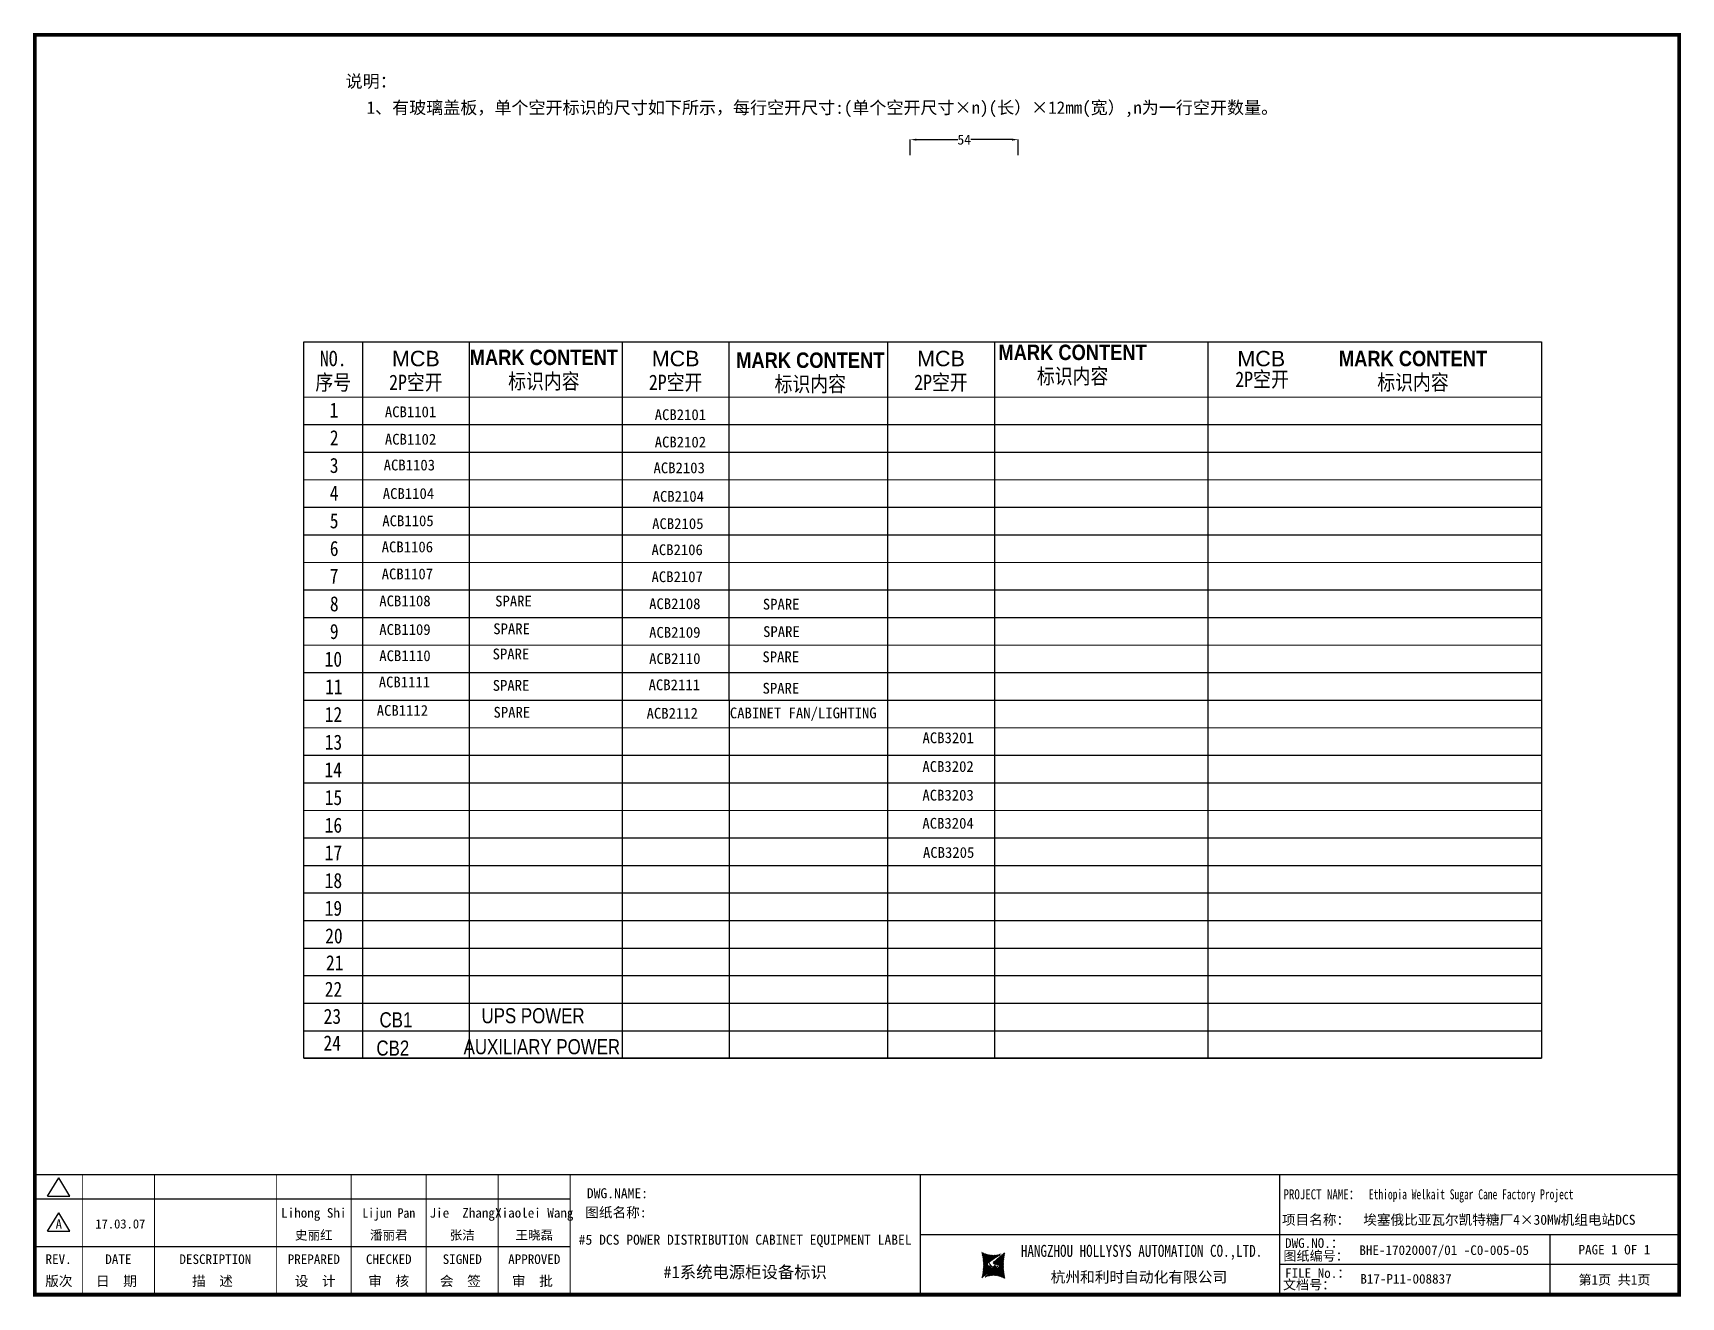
# Model space of a CAD drawing. Extents: x 81444 to 119867, y -54538 to -29386.
# Drawn here: x 106090 to 110215, y -54507 to -51345 of the extents above; entities that cross this region are included whole.
import ezdxf
from ezdxf.enums import TextEntityAlignment as Align
from ezdxf.lldxf.tags import DXFTag

# ---------------------------------------------------------------- set-up
doc = ezdxf.new("R2010")
doc.units = 0
doc.header["$LTSCALE"] = 100
doc.header["$MEASUREMENT"] = 0
for name, color, linetype in [('t', 1, 'Continuous'), ('YLT_GridLine', 7, 'Continuous'), ('YLT_GridText', 7, 'Continuous'), ('标准图框及表格', 7, 'Continuous')]:
    doc.layers.add(name, color=color, linetype=linetype)
doc.layers.add('细实线', color=7, linetype='Continuous', lineweight=20)
doc.styles.add('HZ', font='arial.ttf', dxfattribs={"width": 0.7})
doc.styles.get("Standard").update_dxf_attribs({"font": ''})
doc.styles.add('WMF_6_宋体_0', font='')
doc.styles.add('YLT_Grid', font='', dxfattribs={"width": 0.85})
doc.styles.get('Standard').set_extended_font_data('SimSun')
doc.styles.get('WMF_6_宋体_0').set_extended_font_data('宋体')
doc.styles.get('YLT_Grid').set_extended_font_data('宋体')
tags = doc.linetypes.add('CENTER', pattern=[2, 1.25, -0.25, 0.25, -0.25]).pattern_tags.tags
tags[10:11] = [DXFTag(74, 4), DXFTag(75, 0), DXFTag(340, '0'), DXFTag(46, 1.0), DXFTag(50, 0.0), DXFTag(44, 0.0), DXFTag(45, 0.0)]
tags[8:9] = [DXFTag(74, 4), DXFTag(75, 0), DXFTag(340, '0'), DXFTag(46, 1.0), DXFTag(50, 0.0), DXFTag(44, 0.0), DXFTag(45, 0.0)]
tags[6:7] = [DXFTag(74, 4), DXFTag(75, 0), DXFTag(340, '0'), DXFTag(46, 1.0), DXFTag(50, 0.0), DXFTag(44, 0.0), DXFTag(45, 0.0)]
tags[4:5] = [DXFTag(74, 4), DXFTag(75, 0), DXFTag(340, '0'), DXFTag(46, 1.0), DXFTag(50, 0.0), DXFTag(44, 0.0), DXFTag(45, 0.0)]
doc.dimstyles.new('STANDARD$0', dxfattribs={"dimtxt": 25, "dimasz": 15, "dimexe": 0.18, "dimexo": 0.0625, "dimgap": 0.09, "dimtad": 0, "dimdec": 0, "dimzin": 0, "dimdsep": 46, "dimtxsty": 'Standard', "dimcen": 0.09, "dimadec": 0, "dimazin": 0, "dimtfac": 1, "dimtdec": 0, "dimtofl": 0, "dimtmove": 0, "dimatfit": 3, "dimfxl": 0, "dimtolj": 1, "dimtzin": 0, "dimarcsym": 0})
pattern_1 = [(45, (0, 0), (-0.736262898216564, 0.7362628982165641), [])]

# ---------------------------------------------------------------- blocks, each defined once
blk = doc.blocks.new('图框')
at = {"layer": '标准图框及表格'}
h = blk.add_hatch(dxfattribs=at)
h.set_pattern_fill('ANSI31', color=5, scale=8.329863809039892, style=0)
h.set_pattern_definition(pattern_1)
edge = h.paths.add_edge_path()
edge.add_arc((2399.257256036391, -2998.153851416566), 55.18534773488954, 238.1092081981581, 291.6531626184834)
edge.add_line((2419.619937407027, -3049.445018414634), (2388.525499730735, -3070.242821799802))
edge.add_arc((2238.907377712399, -3078.328790578547), 135.3602868968974, 346.3915348661821, 374.2500326978034)
edge.add_line((2370.467593623529, -3110.177132109857), (2397.50623789792, -3087.85242802291))
edge.add_line((2391.339199201146, -3080.281448750429), (2396.143986595598, -3080.898839897796))
edge.add_spline(control_points=[(2397.470018868538, -3087.887634953957), (2398.35948137939, -3087.023080631327), (2399.970992452319, -3085.456697735681), (2399.869182150054, -3081.252294174519), (2397.426500162081, -3081.012803431273), (2396.121921064187, -3080.884897048199)], knot_values=[0, 0, 0, 0, 6.844331067525468, 12.40042740766005, 18.76924275352248, 18.76924275352248, 18.76924275352248, 18.76924275352248], weights=[1, 1, 1, 1, 1, 1], degree=3, periodic=0)
edge.add_spline(control_points=[(2388.515363058686, -3070.265433304907), (2387.789374929038, -3070.86905758363), (2386.478198365832, -3071.959237952229), (2385.544096281083, -3073.38263759949), (2385.127199159644, -3074.017912079413)], knot_values=[0, 0, 0, 0, 5.253673658024614, 9.488438564008057, 9.488438564008057, 9.488438564008057, 9.488438564008057], weights=[1, 1, 1, 1, 1], degree=3, periodic=0)
edge.add_spline(control_points=[(2386.272665588534, -3072.281716856574), (2385.721471206634, -3072.905523096015), (2384.632427465753, -3074.386714445929), (2384.912828655535, -3077.72895088909), (2387.858851342782, -3079.895552619193), (2390.185443934519, -3080.145534927004), (2391.314573401905, -3080.266855002868)], knot_values=[10.66597461496156, 10.66597461496156, 10.66597461496156, 10.66597461496156, 18.97770399508879, 28.89455822145742, 41.119553648298, 52.64692538081317, 52.64692538081317, 52.64692538081317, 52.64692538081317], weights=[1, 1, 1, 1, 1, 1, 1], degree=3, periodic=0)
h = blk.add_hatch(dxfattribs=at)
h.set_pattern_fill('ANSI31', color=3, scale=8.329863809039892, style=0)
h.set_pattern_definition(pattern_1)
edge = h.paths.add_edge_path()
edge.add_line((2402.469732125144, -3075.776359090531), (2407.706041465404, -3076.440586092609))
edge.add_spline(control_points=[(2401.044493204623, -3068.769946203269), (2400.155030693568, -3069.634500525768), (2398.543519620813, -3071.200883421574), (2398.645329922932, -3075.40528698259), (2401.088011911052, -3075.644777725895), (2402.392591008975, -3075.772684108895)], knot_values=[0, 0, 0, 0, 6.844331067526932, 12.40042740766158, 18.76924275352342, 18.76924275352342, 18.76924275352342, 18.76924275352342], weights=[1, 1, 1, 1, 1, 1], degree=3, periodic=0)
edge.add_line((2428.046918449632, -3046.480449047325), (2401.008274175249, -3068.805153134272))
edge.add_spline(control_points=[(2412.625169549749, -3083.918607966574), (2413.015644598316, -3083.422785431954), (2413.86377905187, -3082.052674005965), (2413.601683417044, -3078.928630268005), (2410.655660730175, -3076.762028538062), (2408.329068138031, -3076.512046230251), (2407.199938671052, -3076.390726154226)], knot_values=[12.65408913243743, 12.65408913243743, 12.65408913243743, 12.65408913243743, 18.97770399508879, 28.89455822145742, 41.119553648298, 52.64692538081317, 52.64692538081317, 52.64692538081317, 52.64692538081317], weights=[1, 1, 1, 1, 1, 1, 1], degree=3, periodic=0)
edge.add_line((2411.626283690712, -3084.975693399283), (2412.781242849298, -3083.732051979769))
edge.add_line((2410.021343801694, -3086.399138189481), (2411.626283690712, -3084.975693399414))
edge.add_line((2378.894574665755, -3107.212562742519), (2409.989012342048, -3086.414759357351))
edge.add_arc((2399.257256036391, -3158.503729740543), 55.18534773488965, 58.10920819815809, 111.6531626184834)
edge.add_arc((2559.607134360383, -3078.328790578547), 135.360286896897, 166.3915348661823, 194.2500326978024)
at = {"color": 7}
for p, q in [((2215.642035047145, -2851.581424744189), (2215.642035047145, -3151.581424744189)), ((3115.642035047145, -2851.581424744189), (3115.642035047145, -3151.581424744189)), ((0, -2911.581424744189), (1340.158172602998, -2911.581424744189)), ((2215.642035047145, -3001.581424744189), (3115.642035047145, -3001.581424744189)), ((3115.642035047145, -3001.581424744189), (4115.642035047145, -3001.581424744189)), ((3791.785572043125, -3001.581424744189), (3791.785572043125, -3151.581424744189)), ((0, -3031.581424744189), (1340.158172602998, -3031.581424744189)), ((4115.642035047145, -3076.581424744189), (3115.642035047145, -3076.581424744189))]:
    blk.add_line(p, q, dxfattribs=at)
at = {"color": 7, "const_width": 3}
blk.add_lwpolyline([(4115.642035047145, -2851.581424744189), (0, -2851.581424744189)], dxfattribs=at)
at = {"layer": 't', "color": 7}
for p, q in [((31.94938321653171, -2904.992613363662), (59.89920926059131, -2859.122325316828)), ((87.8490353046218, -2904.992613363662), (59.89920926059131, -2859.122325316828)), ((31.94938321653171, -2904.992613363662), (87.8490353046218, -2904.992613363662)), ((31.94938321653171, -2992.977239491032), (59.89920926059131, -2947.106951444141)), ((87.8490353046218, -2992.977239491032), (59.89920926059131, -2947.106951444141)), ((31.94938321653171, -2992.977239491032), (87.8490353046218, -2992.977239491032))]:
    blk.add_line(p, q, dxfattribs=at)
at = {"layer": 't', "color": 7, "const_width": 9.61519705431492}
blk.add_lwpolyline([(4115.642035047145, -3151.581424744189), (4115.642035047145, 0), (0, 0), (0, -3151.581424744189)], close=True, dxfattribs=at)
at = {"layer": 't', "color": 7, "const_width": 2.40379926357873}
for points in [[(118.7653193609731, -2852.783324375967), (118.7653193609731, -3151.581424744189)], [(299.0502641293569, -2852.783324375967), (299.0502641293569, -3151.581424744189)], [(604.3883150879992, -2852.783324375967), (604.3883150879992, -3156.41304604568)], [(791.9882990770857, -2852.783324375967), (791.9882990770857, -3156.41304604568)], [(979.588283066143, -2852.783324375967), (979.588283066143, -3156.41304604568)], [(1159.873227834585, -2852.783324375967), (1159.873227834585, -3156.41304604568)], [(1340.158172602998, -2852.783324375967), (1340.158172602998, -3156.41304604568)]]:
    blk.add_lwpolyline(points, dxfattribs=at)
at = {"color": 7, "linetype": 'CENTER'}
for s, height, p in [('图纸编号：', 24, (3125.2212882557, -3066.664538382978)), ('杭州和利时自动化有限公司', 27, (2542.549152440595, -3121.114498389041)), ('文档号：', 24, (3124.032392707933, -3138.728717091954))]:
    blk.add_text(s, height=height, dxfattribs=at).set_placement(p)
at = {"color": 7, "flags": 8}
for tag, p, height in [('DWG.NAME:', (1381.636459220965, -2910.37952511241), 25), ('PROJECTNAME:', (3125.480185663539, -2912.807924402037), 24), ('PROJECTNAME：', (3339.10867075545, -2913.108539231762), 25), ('DWG.NO.:', (3128.186172261583, -3030.402470643486), 24), ('图纸编号', (3315.362718925957, -3052.404678158069), 24), ('FILENO.:', (3128.672545599984, -3106.104124450346), 24), ('文档号', (3317.726365529132, -3124.132485953713), 24)]:
    blk.add_attdef(tag, p, '', height=height, dxfattribs=at)
for tag, height, p in [('A', 23, (59.89920926059131, -2974.881554149018)), ('设计时间', 23, (213.8658221408186, -2974.881554149018)), ('RENLIU', 24, (698.1883070825425, -2950.380597809435)), ('SHUFENWANG', 24, (885.7882910716289, -2950.380597809435)), ('FANGHOU', 24, (1069.730755450379, -2950.380597809435)), ('DANDANLI', 24, (1250.015700218792, -2950.380597809435)), ('刘仁', 23, (698.1883070825425, -3002.188376027443)), ('王姝芬', 23, (885.7882910716289, -3002.188376027443)), ('侯方', 23, (1069.730755450379, -3002.188376027443)), ('李丹丹', 23, (1250.015700218792, -3002.188376027443)), ('#10STATIONONTROLCABINETCOVER', 30, (1777.900103825072, -3017.182374560078)), ('REV.', 24, (59.38265968048654, -3063.048954873535)), ('DATE', 24, (208.907791745165, -3063.048954873535)), ('DESCRIPTION', 24, (451.7192896086781, -3063.048954873535)), ('PREPARED', 24, (698.1883070825425, -3063.048954873535)), ('CHECKED', 24, (885.7882910716144, -3063.048954873535)), ('SIGNED', 24, (1069.730755450364, -3063.048954873535)), ('APPROVED', 24, (1250.015700218792, -3063.048954873535)), ('PAGEXOFX', 24, (3953.713803545135, -3039.081424744189)), ('图纸名称', 30, (1777.900103825072, -3094.695064044037)), ('第几页共几页', 24, (3953.713803545135, -3114.081424744189))]:
    blk.add_attdef(tag, text='', height=height, dxfattribs=at).set_placement(p, align=Align.MIDDLE)
for tag, p in [('图纸名称:', (1377.81237181677, -2965.923337057193)), ('项目名称：', (3121.562334825969, -2984.305160940257)), ('项目名称：', (3325.036680579346, -2984.305160940257))]:
    blk.add_attdef(tag, text='', height=25, dxfattribs=at).set_placement(p, align=Align.BOTTOM_LEFT)
at = {"color": 7, "width": 0.8, "flags": 8}
blk.add_attdef('HANGZHOUHOLLYSYSAUTOMATIONCO.,LTD.', text='', height=24, dxfattribs=at).set_placement((2770.082304289484, -3045.714803244191), align=Align.MIDDLE)
at = {"layer": 't', "color": 7}
for s, p in [('版次', (59.89920926059131, -3117.600441270843)), ('日  期', (204.1999693705875, -3117.600441270843)), ('描  述', (444.4895954714448, -3117.600441270843)), ('设  计', (701.4970341851513, -3117.600441270843)), ('审  核', (885.5947788425256, -3117.600441270843)), ('会  签', (1065.022933075787, -3117.600441270843)), ('审  批', (1245.3078778442, -3117.600441270843))]:
    blk.add_text(s, height=25, dxfattribs=at).set_placement(p, align=Align.MIDDLE_CENTER)
at = {"layer": '标准图框及表格', "color": 5, "style": 'HZ'}
for s, p in [('pgqh', (2373.884875617339, -3059.677228196226)), ('hollilas', (2374.051901626051, -3085.968484618272))]:
    blk.add_text(s, height=5.205656721233694, dxfattribs=at).set_placement(p)
at = {"layer": '标准图框及表格', "color": 3, "style": 'HZ'}
for s, height, p in [('auto', 8.676094535389492, (2400.907127263781, -3074.200036411981)), ('hollysys', 4.338047267694746, (2402.5381050141, -3099.731461394062))]:
    blk.add_text(s, height=height, dxfattribs=at).set_placement(p)
blk = doc.blocks.new('*D182')
at = {"layer": 'Defpoints', "color": 0}
for p in [(108555.9050164149, -51611.74222239305), (108285.9050164149, -51650.45877948414), (108555.9050164149, -51650.39627948414)]:
    blk.add_point(p, dxfattribs=at)
at = {"layer": '细实线', "color": 0, "lineweight": -2}
for p, q in [((108285.9050164149, -51650.39627948414), (108285.9050164149, -51611.56222239305)), ((108300.9050164149, -51611.74222239305), (108404.7039053038, -51611.74222239305)), ((108540.9050164149, -51611.74222239305), (108437.106127526, -51611.74222239305)), ((108555.9050164149, -51650.33377948414), (108555.9050164149, -51611.56222239305))]:
    blk.add_line(p, q, dxfattribs=at)
at = {"layer": '细实线', "color": 0}
for points in [[(108300.9050164149, -51609.24222239305), (108300.9050164149, -51614.24222239305), (108285.9050164149, -51611.74222239305)], [(108540.9050164149, -51614.24222239305), (108540.9050164149, -51609.24222239305), (108555.9050164149, -51611.74222239305)]]:
    blk.add_solid(points, dxfattribs=at)
at = {"layer": '细实线', "color": 0, "insert": (108420.9050164149, -51611.74222239305), "char_height": 25, "attachment_point": 5}
blk.add_mtext('\\A1;{\\fsimsun|b0|i0|c134|p2;54}', dxfattribs=at)
blk = doc.blocks.new('空开标识')
at = {"layer": 'YLT_GridText', "style": 'YLT_Grid', "width": 0.85}
blk.add_attdef('A路1', text='', height=28, dxfattribs=at).set_placement((38.7147169765085, 3.477287093177438), align=Align.CENTER)
blk = doc.blocks.new('空开12')
at = {"layer": 'YLT_GridText', "style": 'YLT_Grid', "width": 0.8}
blk.add_attdef('KA1', text='', height=28, dxfattribs=at).set_placement((31.39270106703043, 0.8407768793404102), align=Align.CENTER)

msp = doc.modelspace()

# ---------------------------------------------------------------- linework, layer by layer
at = {"layer": 'YLT_GridLine', "color": 7, "lineweight": 25}
for p, q in [((106914.7571860448, -52117.65820995941), (106914.7736531627, -53909.94195323491)), ((107181.8755060448, -52117.65820995941), (107181.8755060448, -53909.95471444575)), ((107565.0028873435, -52117.64208692528), (107565.0028873435, -53909.97301895858)), ((107832.1212073434, -52117.64208692528), (107832.1376744001, -53909.9857817429)), ((108229.1621381923, -52117.66108993212), (108229.1917789239, -53910.00475162682)), ((108229.1621383856, -52117.67097466244), (108229.1917793656, -53634.31368033292)), ((108496.2804583856, -52117.67097466244), (108496.3154873225, -53910.01751388184)), ((109030.8507242876, -52117.7658001561), (109030.8671945186, -53910.04305292984)), ((106768.2696526746, -52255.52471377625), (109865.8643668886, -52255.6727062324)), ((106768.2696526746, -52324.45847377624), (109865.8643668886, -52324.60646623239)), ((106768.2696526746, -52393.39223377623), (109865.8643668886, -52393.54022623238)), ((106768.2696526746, -52462.32599377622), (109865.8643668886, -52462.47398623236)), ((106768.2696526746, -52531.2597537762), (109865.8643668886, -52531.40774623235)), ((106768.2696526746, -52600.19351377619), (109865.8643668886, -52600.34150623234)), ((106768.2696526746, -52669.12727377619), (109865.8643668886, -52669.27526623233)), ((106768.2696526746, -52738.06103377618), (109865.8643668886, -52738.20902623232)), ((106768.2696526746, -52806.99479377616), (109865.8643668886, -52807.14278623232)), ((106768.2696526746, -52875.92855377616), (109865.8643668886, -52876.0765462323)), ((106768.2696526746, -52944.86231377615), (109865.8643668886, -52945.01030623229)), ((106768.2696526746, -53013.79607377613), (109865.8643668886, -53013.94406623228)), ((106768.2696526746, -53082.72983377613), (109865.8643668886, -53082.87782623227)), ((106768.2696526746, -53151.66359377612), (109865.8643668886, -53151.81158623226)), ((106768.2696526746, -53220.59735377609), (109865.8643668886, -53220.74534623224)), ((106768.2696526746, -53289.53111377609), (109865.8643668886, -53289.67910623224)), ((106768.2696526746, -53358.46487377608), (109865.8643668886, -53358.61286623223)), ((106768.2696526746, -53427.39863377607), (109865.8643668886, -53427.54662623222)), ((106768.2696526746, -53496.33239377606), (109865.8643668886, -53496.48038623221)), ((106768.2696526746, -53565.26615377605), (109865.8643668886, -53565.4141462322)), ((106768.2427065003, -53634.19991248864), (109865.8374207142, -53634.34790494479)), ((106768.2696526746, -53634.19991377604), (109865.8643668886, -53634.34790623219)), ((106768.2157603259, -53703.13367120124), (109865.8104745399, -53703.28166365739)), ((106768.2427065003, -53703.13367248864), (109865.8374207142, -53703.28166494479)), ((106768.1888141515, -53772.06742991384), (109865.7835283655, -53772.21542236999)), ((106768.2157603259, -53772.06743120123), (109865.8104745399, -53772.21542365738)), ((106768.1618679772, -53841.00118862644), (109865.7565821912, -53841.14918108259)), ((106768.1888141515, -53841.00118991383), (109865.7835283655, -53841.14918236998)), ((106768.1618679772, -53909.93494862643), (109865.7565821912, -53910.08294108258))]:
    msp.add_line(p, q, dxfattribs=at)
msp.add_lwpolyline([(106768.2696526746, -52117.65770178917), (109865.8643668886, -52117.80569424532), (109865.8511932137, -53910.08294560277), (106768.2992934674, -53909.93495519216)], close=True, dxfattribs=at)

# ---------------------------------------------------------------- block references
at = {"color": 1}
ref = msp.add_blockref('图框', (106094.7026347316, -51349.66810316486), dxfattribs=at)
ref.add_attrib('第几页共几页', '第1页 共1页', dxfattribs={"color": 7, "height": 24, "flags": 8}).set_placement((110048.4164382767, -54463.74952790905), align=Align.MIDDLE)
ref.add_attrib('图纸编号', 'BHE-17020007/01 -C0-005-05', (109410.0653536576, -54402.07278132293), dxfattribs={"color": 7, "height": 24, "flags": 8})
ref.add_attrib('文档号', 'B17-P11-008837', (109412.4290002608, -54473.80058911857), dxfattribs={"color": 7, "height": 24, "flags": 8})
ref.add_attrib('图纸名称', '#1系统电源柜设备标识', dxfattribs={"color": 7, "height": 30, "flags": 8}).set_placement((107872.6027385567, -54444.3631672089), align=Align.MIDDLE)
ref.add_attrib('刘仁', '史丽红', dxfattribs={"color": 7, "height": 23, "flags": 8}).set_placement((106792.8909418142, -54351.85647919231), align=Align.MIDDLE)
ref.add_attrib('王姝芬', '潘丽君', dxfattribs={"color": 7, "height": 23, "flags": 8}).set_placement((106980.4909258032, -54351.85647919231), align=Align.MIDDLE)
ref.add_attrib('侯方', '张洁', dxfattribs={"color": 7, "height": 23, "flags": 8}).set_placement((107164.433390182, -54351.85647919231), align=Align.MIDDLE)
ref.add_attrib('李丹丹', '王晓磊', dxfattribs={"color": 7, "height": 23, "flags": 8}).set_placement((107344.7183349504, -54351.85647919231), align=Align.MIDDLE)
ref.add_attrib('设计时间', '17.03.07', dxfattribs={"color": 7, "height": 23, "flags": 8}).set_placement((106308.5684568725, -54324.54965731388), align=Align.MIDDLE)
ref.add_attrib('A', 'A', dxfattribs={"color": 7, "height": 23, "flags": 8}).set_placement((106154.6018439922, -54324.54965731388), align=Align.MIDDLE)
ref.add_attrib('REV.', 'REV.', dxfattribs={"color": 7, "height": 24, "flags": 8}).set_placement((106154.0852944121, -54412.7170580384), align=Align.MIDDLE)
ref.add_attrib('DATE', 'DATE', dxfattribs={"color": 7, "height": 24, "flags": 8}).set_placement((106303.6104264768, -54412.7170580384), align=Align.MIDDLE)
ref.add_attrib('DESCRIBE', 'DESCRIPTION', dxfattribs={"color": 7, "height": 24, "flags": 8}).set_placement((106546.4219243403, -54412.7170580384), align=Align.MIDDLE)
ref.add_attrib('PREPARE', 'PREPARED', dxfattribs={"color": 7, "height": 24, "flags": 8}).set_placement((106792.8909418142, -54412.7170580384), align=Align.MIDDLE)
ref.add_attrib('VERIFY', 'CHECKED', dxfattribs={"color": 7, "height": 24, "flags": 8}).set_placement((106980.4909258032, -54412.7170580384), align=Align.MIDDLE)
ref.add_attrib('SIGN', 'SIGNED', dxfattribs={"color": 7, "height": 24, "flags": 8}).set_placement((107164.433390182, -54412.7170580384), align=Align.MIDDLE)
ref.add_attrib('APPROVER', 'APPROVED', dxfattribs={"color": 7, "height": 24, "flags": 8}).set_placement((107344.7183349504, -54412.7170580384), align=Align.MIDDLE)
ref.add_attrib('RENLIU', 'Lihong Shi', dxfattribs={"color": 7, "height": 24, "flags": 8}).set_placement((106792.8909418142, -54300.0487009743), align=Align.MIDDLE)
ref.add_attrib('SHUFENWANG', 'Lijun Pan', dxfattribs={"color": 7, "height": 24, "width": 0.9, "flags": 8}).set_placement((106980.4909258032, -54300.0487009743), align=Align.MIDDLE)
ref.add_attrib('FANGHOU', 'Jie  Zhang', dxfattribs={"color": 7, "height": 24, "flags": 8}).set_placement((107164.433390182, -54300.0487009743), align=Align.MIDDLE)
ref.add_attrib('DANDANLI', 'Xiaolei Wang', dxfattribs={"color": 7, "height": 24, "flags": 8}).set_placement((107344.7183349504, -54300.0487009743), align=Align.MIDDLE)
ref.add_attrib('DWG.NAME:', 'DWG.NAME:', (107476.3390939526, -54260.04762827727), dxfattribs={"color": 7, "height": 25, "flags": 8})
ref.add_attrib('#10STATIONONTROLCABINETCOVER', '#5 DCS POWER DISTRIBUTION CABINET EQUIPMENT LABEL', dxfattribs={"color": 7, "height": 25, "flags": 8}).set_placement((107872.6027385567, -54366.85047772494), align=Align.MIDDLE)
ref.add_attrib('图纸名称:', '图纸名称:', dxfattribs={"color": 7, "height": 25, "flags": 8}).set_placement((107472.5150065484, -54315.59144022206), align=Align.BOTTOM_LEFT)
ref.add_attrib('HANGZHOUHOLLYSYSAUTOMATIONCO.,LTD', 'HANGZHOU HOLLYSYS AUTOMATION CO.,LTD.', dxfattribs={"color": 7, "height": 30, "width": 0.8, "flags": 8}).set_placement((108864.7849390211, -54395.38290640905), align=Align.MIDDLE)
ref.add_attrib('PROJECTNAME：', 'PROJECT NAME：', (109220.0890569618, -54262.77664239662), dxfattribs={"color": 7, "height": 25, "width": 0.8, "flags": 8})
ref.add_attrib('项目名称：', '项目名称：', dxfattribs={"color": 7, "height": 25, "flags": 8}).set_placement((109216.2649695576, -54333.97326410512), align=Align.BOTTOM_LEFT)
ref.add_attrib('PROJECTNAME：', 'Ethiopia Welkait Sugar Cane Factory Project', (109433.811305487, -54262.77664239662), dxfattribs={"color": 7, "height": 25, "width": 0.7, "flags": 8})
ref.add_attrib('项目名称：', '埃塞俄比亚瓦尔凯特糖厂4×30MW机组电站DCS', dxfattribs={"color": 7, "height": 25, "flags": 8}).set_placement((109419.7393153109, -54333.97326410512), align=Align.BOTTOM_LEFT)
ref.add_attrib('PAGEXOFX', 'PAGE 1 OF 1', dxfattribs={"color": 7, "height": 24, "flags": 8}).set_placement((110048.4164382767, -54388.74952790905), align=Align.MIDDLE)
ref.add_attrib('DWG.NO.：', 'DWG.NO.：', (109224.0776833516, -54384.25664946438), dxfattribs={"color": 7, "height": 24, "flags": 8})
ref.add_attrib('FILENO.：', 'FILE No.：', (109224.0776833516, -54459.25664946438), dxfattribs={"color": 7, "height": 24, "flags": 8})
at = {"layer": '细实线'}
ref = msp.add_blockref('空开标识', (107289.4314151353, -53827.08893702203), dxfattribs=dict(at, xscale=1.348704000001308, yscale=1.348703999999834, zscale=1.348704))
ref.add_attrib('A路1', 'UPS POWER', dxfattribs={"layer": 'YLT_GridText', "height": 37.763712, "style": 'HZ', "width": 0.8}).set_placement((107341.6461087804, -53822.39910601031), align=Align.CENTER)
ref = msp.add_blockref('空开12', (106956.0947401888, -53833.79517284583), dxfattribs=dict(at, xscale=1.348704000001308, yscale=1.348703999999834, zscale=1.348704))
ref.add_attrib('KA1', 'CB1', dxfattribs={"layer": 'YLT_GridText', "height": 37.763712, "style": 'HZ', "width": 0.8}).set_placement((106998.4342016887, -53832.66121370556), align=Align.CENTER)
ref = msp.add_blockref('空开12', (106948.2923775324, -53904.49147019263), dxfattribs=dict(at, xscale=1.348704000001308, yscale=1.348703999999834, zscale=1.348704))
ref.add_attrib('KA1', 'CB2', dxfattribs={"layer": 'YLT_GridText', "height": 37.763712, "style": 'HZ', "width": 0.8}).set_placement((106990.6318390324, -53903.35751105236), align=Align.CENTER)
ref = msp.add_blockref('空开标识', (107311.457926934, -53904.59788661553), dxfattribs=dict(at, xscale=1.348704000001308, yscale=1.348703999999834, zscale=1.348704))
ref.add_attrib('A路1', 'AUXILIARY POWER', dxfattribs={"layer": 'YLT_GridText', "height": 37.763712, "style": 'HZ', "width": 0.8}).set_placement((107363.6726205791, -53899.90805560382), align=Align.CENTER)

# ---------------------------------------------------------------- texts
at = {"layer": 'YLT_GridText', "style": 'YLT_Grid', "width": 0.85}
for s, p in [('1', (106832.5250974414, -52307.16791047744)), ('2', (106833.0600833614, -52376.40138247744)), ('3', (106832.8817547214, -52445.63485447744)), ('4', (106832.7925904014, -52514.86832647744)), ('5', (106832.8817547214, -52584.10179847744)), ('6', (106832.9709190413, -52653.33527047744)), ('7', (106832.7034260814, -52722.56874247744)), ('8', (106833.1492476813, -52791.80221447744)), ('9', (106833.0600833614, -52861.03568647744)), ('10', (106819.9529283213, -52930.26915847744)), ('11', (106821.1120644814, -52999.50263047744)), ('12', (106820.2204212814, -53068.73610247744)), ('13', (106820.2204212814, -53137.96957447744)), ('14', (106819.5962710414, -53207.20304647744)), ('15', (106820.2204212814, -53276.43651847745)), ('16', (106820.0420926413, -53345.66999047744)), ('17', (106820.1312569613, -53414.90346247745)), ('18', (106820.1312569613, -53484.13693447745)), ('19', (106820.0420926413, -53553.37040647745)), ('20', (106821.3795574414, -53622.60387847746)), ('21', (106823.3519724872, -53689.92532734122)), ('22', (106820.2145587022, -53756.12496738489)), ('23', (106817.441799735, -53823.83930600989)), ('24', (106817.1310301245, -53890.61823112013))]:
    msp.add_text(s, height=37.763712, dxfattribs=at).set_placement(p)
at = {"layer": 'YLT_GridText', "attachment_point": 5, "style": 'YLT_Grid'}
for s, insert, char_height, width in [('NO.', (106841.5117726746, -52159.6011048325), 38.5344, 117.7618399999974), ('{\\fArial|b0|i0|c0|p2;\\W1;MCB}', (107048.3130526746, -52159.6011048325), 38.53440000000001, 480.9008504267226), ('{\\fArial|b1|i0|c0|p2;MARK\\fArial|b1|i0|c134|p2; \\fArial|b1|i0|c0|p2;CONTENT}', (107368.6837650467, -52156.71238942521), 38.53440000000001, 761.1435999999999), ('{\\fArial|b0|i0|c0|p2;\\W1;MCB}', (107698.5587539733, -52159.58498179838), 38.53440000000001, 480.9008504267226), ('\\pxt4;{\\T0.85;\\fArial|b0|i0|c0|p2;\\W1;\\T1;MCB}', (108362.7180050154, -52159.61386953553), 38.5344, 480.9008504267226), ('{\\fArial|b1|i0|c0|p2;MARK\\fArial|b1|i0|c134|p2; \\fArial|b1|i0|c0|p2;CONTENT}', (108692.1959512063, -52144.13449664392), 38.53440000000001, 761.1435999999999), ('\\pxt4;{\\T0.85;\\fArial|b0|i0|c0|p2;\\W1;\\T1;MCB}', (109164.4065911107, -52159.71857975951), 38.5344, 480.9008504267226), ('{\\fArial|b1|i0|c0|p2;MARK\\fArial|b1|i0|c134|p2; \\fArial|b1|i0|c0|p2;CONTENT}', (109544.333691425, -52159.6011048325), 38.53440000000001, 761.1435999999999), ('{\\fArial|b1|i0|c0|p2;MARK\\fArial|b1|i0|c134|p2; \\fArial|b1|i0|c0|p2;CONTENT}', (108035.6703848617, -52163.74641639517), 38.53440000000001, 761.1435999999999), ('标识内容', (108692.1959512063, -52205.59122558768), 38.5344, 761.1435999999999), ('序号', (106841.5117726746, -52221.05783377626), 38.5344, 117.7618399999974), ('2P空开', (107048.3130526746, -52221.05783377626), 38.5344, 238.3959200000052), ('标识内容', (107368.6837650467, -52218.16911836897), 38.5344, 761.1435999999999), ('2P空开', (107698.5587539733, -52221.04171074213), 38.5344, 238.3959200000052), ('标识内容', (108035.6703848617, -52225.20314533892), 38.5344, 761.1435999999999), ('2P空开', (108362.7180050154, -52221.07059847929), 38.5344, 238.3959200000052), ('2P空开', (109166.4187171039, -52213.38098131469), 38.5344, 238.3959200000052), ('标识内容', (109544.333691425, -52221.05783377626), 38.5344, 761.1435999999999)]:
    msp.add_mtext(s, dxfattribs=dict(at, insert=insert, char_height=char_height, width=width))
at = {"layer": '细实线', "color": 7, "style": 'WMF_6_宋体_0'}
for s, height, p in [('说明：', 31.2807432747123, (106872.4166953358, -51481.33170682703)), ('1、有玻璃盖板，单个空开标识的尺寸如下所示，每行空开尺寸:(单个空开尺寸×n)(长）×12mm(宽）,n为一行空开数量。', 31.2807432747123, (106924.9147938318, -51547.1398053231)), ('ACB1101', 27, (106970.7385158661, -52306.19986410903)), ('ACB2101', 27, (107646.1725170895, -52313.28621547751)), ('ACB1102', 27, (106970.7385158661, -52374.71200528111)), ('ACB2102', 27, (107646.1725170895, -52381.79835664959)), ('ACB1103', 27, (106967.7587428668, -52439.25401697161)), ('ACB2103', 27, (107643.1927440902, -52446.34036834009)), ('ACB1104', 27, (106965.548763385, -52510.60368590016)), ('ACB2104', 27, (107640.9827646084, -52517.69003726864)), ('ACB1105', 27, (106964.346537559, -52578.83272521713)), ('ACB2105', 27, (107639.7805387825, -52585.91907658561)), ('ACB1106', 27, (106962.7589443253, -52644.09288684343)), ('ACB2106', 27, (107638.1929455488, -52651.17923821191)), ('ACB1107', 27, (106962.7589443253, -52711.67139423803)), ('ACB2107', 27, (107638.1929455488, -52718.75774560651)), ('ACB1108', 27, (106956.7741715399, -52779.2500959372)), ('SPARE', 27, (107246.7502816536, -52779.60482834409)), ('ACB2108', 27, (107632.2081727634, -52786.33644730568)), ('SPARE', 27, (107916.7613146523, -52787.46619962491)), ('ACB1109', 27, (106956.7741715399, -52850.81573446903)), ('SPARE', 27, (107242.0281242499, -52848.97422798963)), ('ACB2109', 27, (107632.2081727634, -52857.90208583751)), ('SPARE', 27, (107917.4621254734, -52856.06057935811)), ('SPARE', 27, (107240.4019694277, -52912.04905589492)), ('ACB1110', 27, (106956.7741715399, -52916.40077344731)), ('ACB2110', 27, (107632.2081727634, -52923.48712481579)), ('SPARE', 27, (107915.8359706511, -52919.13540726341)), ('ACB1111', 27, (106955.4682511788, -52982.13009814748)), ('SPARE', 27, (107240.6878622365, -52990.66572502592)), ('ACB2111', 27, (107630.9022524023, -52989.21644951596)), ('SPARE', 27, (107916.12186346, -52997.7520763944)), ('ACB1112', 27, (106950.3799706239, -53053.24174389655)), ('SPARE', 27, (107242.6258065918, -53057.87660804857)), ('ACB2112', 27, (107625.8139718473, -53060.32809526503)), ('CABINET FAN/LIGHTING', 27, (107834.2648936571, -53059.48745476559)), ('ACB3201', 27, (108316.5127767333, -53121.63534424603)), ('ACB3202', 27, (108316.2362233762, -53193.46416840773)), ('ACB3203', 27, (108316.2362233762, -53265.19982349633)), ('ACB3204', 27, (108316.2362233762, -53335.4854206518)), ('ACB3205', 27, (108317.6956118201, -53408.57984806217))]:
    msp.add_text(s, height=height, dxfattribs=at).set_placement(p)

# ---------------------------------------------------------------- dimensions: what is measured, and where the dimension line sits
at = {"layer": '细实线', "color": 3}
dim = msp.add_linear_dim(base=(108555.9050164149, -51611.74222239305), p1=(108285.9050164149, -51650.45877948414), p2=(108555.9050164149, -51650.39627948414), text='{\\fsimsun|b0|i0|c134|p2;54}', dimstyle='STANDARD$0', dxfattribs=at)
dim.commit()
dim.dimension.update_dxf_attribs({"geometry": '*D182', "text_midpoint": (108420.9050164149, -51611.74222239305)})

doc.saveas('drawing.dxf')
